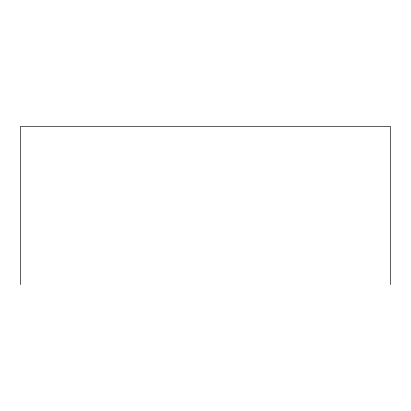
<?xml version="1.0" encoding="UTF-8"?>
<svg xmlns="http://www.w3.org/2000/svg" width="411" height="411" viewBox="0 0 411 411"><rect width="100%" height="100%" fill="white"/><g stroke="black" fill="none" stroke-linecap="round" stroke-linejoin="round"><path stroke-width="0.62" d="M390.45 284.612L390.45 126.388L20.55 126.388L20.55 284.612"/></g></svg>
